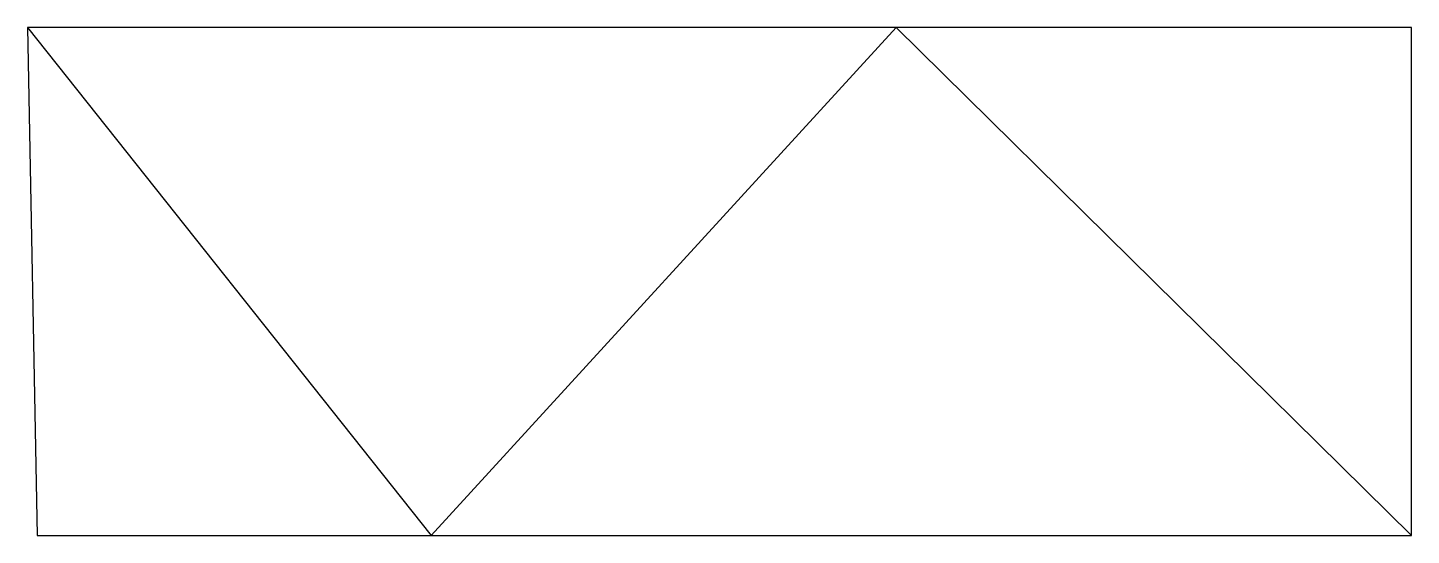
# Model space of a CAD drawing. Header units: millimetres. Extents: x 1269 to 2832, y 934 to 1508.
import ezdxf

# ---------------------------------------------------------------- set-up
doc = ezdxf.new("R2010")
doc.units = ezdxf.units.MM
doc.layers.add('Bending', color=11, linetype='Continuous')
doc.layers.add('OuterContour', color=3, linetype='Continuous')

msp = doc.modelspace()

# ---------------------------------------------------------------- linework, layer by layer
at = {"layer": 'Bending'}
for p, q in [((1268.7, 1508.2), (1724.7, 934)), ((1724.7, 934), (2250.1, 1508.2)), ((2250.1, 1508.2), (2832.2, 934))]:
    msp.add_line(p, q, dxfattribs=at)
at = {"layer": 'OuterContour', "linetype": 'Continuous'}
msp.add_lwpolyline([(1268.7, 1508.2), (1279.6, 934), (2832.2, 934), (2832.2, 1508.2)], close=True, dxfattribs=at)

doc.saveas('drawing.dxf')
